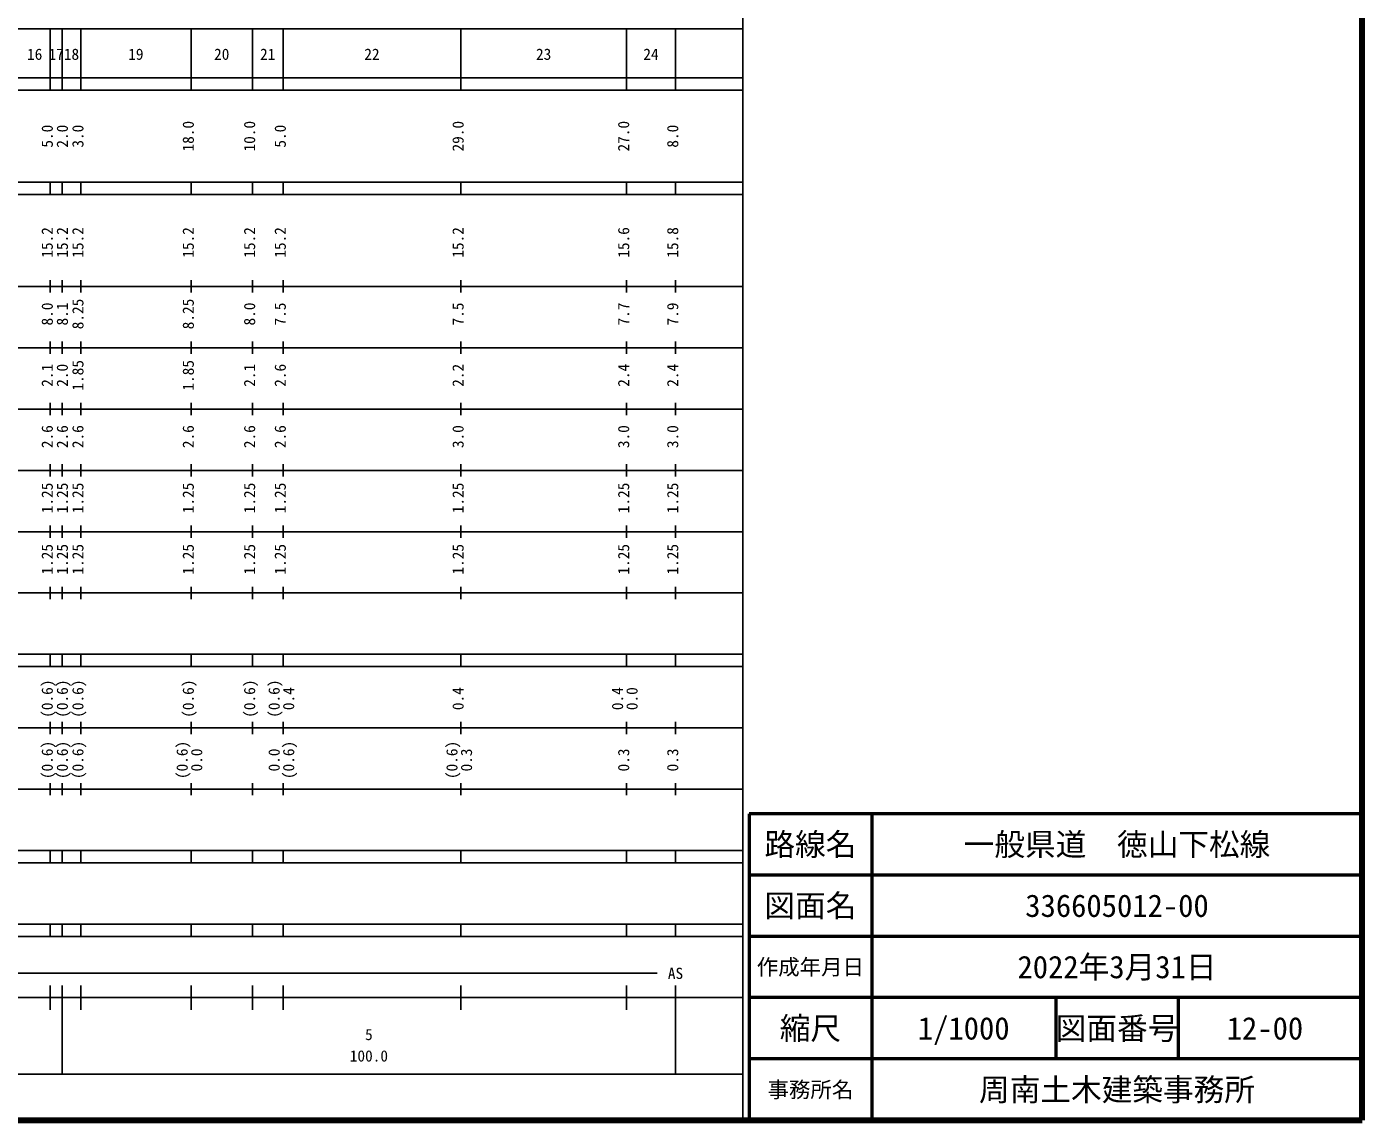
# Model space of a CAD drawing. Units: millimetres on the paper, enlarged 1000 times. Extents: x 40000 to 680000, y 20000 to 380000.
# Drawn here: x 462198 to 680000, y 20000 to 198357 of the extents above; entities that cross this region are included whole.
import ezdxf
from ezdxf.enums import TextEntityAlignment as Align

# ---------------------------------------------------------------- set-up
doc = ezdxf.new("R2010")
doc.units = ezdxf.units.MM
doc.header["$LTSCALE"] = 1000
for name, color, linetype, lineweight in [('M-TTL', 2, 'Continuous', 140), ('M-TTL-BAND', 7, 'Continuous', 25), ('M-TTL-FRAM', 2, 'Continuous', 50), ('M-TTL-LINE', 7, 'Continuous', 50)]:
    doc.layers.add(name, color=color, linetype=linetype, lineweight=lineweight)
doc.layers.add('M-TTL-TXT', color=7, linetype='Continuous')
doc.styles.add('ＭＳ ゴシック', font='')
doc.styles.get('ＭＳ ゴシック').set_extended_font_data('MS Gothic')

msp = doc.modelspace()

# ---------------------------------------------------------------- linework, layer by layer
at = {"layer": 'M-TTL'}
for p, q in [((680000, 20000), (680000, 380000)), ((40000, 20000), (680000, 20000))]:
    msp.add_line(p, q, dxfattribs=at)
at = {"layer": 'M-TTL-BAND'}
for p, q in [((579000, 20000), (579000, 370000)), ((68000, 198000), (579000, 198000)), ((466000, 188000), (466000, 198000)), ((468000, 188000), (468000, 198000)), ((471000, 188000), (471000, 198000)), ((489000, 188000), (489000, 198000)), ((499000, 188000), (499000, 198000)), ((504000, 188000), (504000, 198000)), ((533000, 188000), (533000, 198000)), ((560000, 188000), (560000, 198000)), ((568000, 188000), (568000, 198000)), ((40000, 190000), (579000, 190000)), ((40000, 188000), (579000, 188000)), ((40000, 173000), (579000, 173000)), ((466000, 171000), (466000, 173000)), ((468000, 171000), (468000, 173000)), ((471000, 171000), (471000, 173000)), ((489000, 171000), (489000, 173000)), ((499000, 171000), (499000, 173000)), ((504000, 171000), (504000, 173000)), ((533000, 171000), (533000, 173000)), ((560000, 171000), (560000, 173000)), ((568000, 171000), (568000, 173000)), ((40000, 171000), (579000, 171000)), ((466000, 155000), (466000, 157000)), ((468000, 155000), (468000, 157000)), ((471000, 155000), (471000, 157000)), ((489000, 155000), (489000, 157000)), ((499000, 155000), (499000, 157000)), ((504000, 155000), (504000, 157000)), ((533000, 155000), (533000, 157000)), ((560000, 155000), (560000, 157000)), ((568000, 155000), (568000, 157000)), ((40000, 156000), (579000, 156000)), ((46000, 146000), (579000, 146000)), ((466000, 145000), (466000, 147000)), ((468000, 145000), (468000, 147000)), ((471000, 145000), (471000, 147000)), ((489000, 145000), (489000, 147000)), ((499000, 145000), (499000, 147000)), ((504000, 145000), (504000, 147000)), ((533000, 145000), (533000, 147000)), ((560000, 145000), (560000, 147000)), ((568000, 145000), (568000, 147000)), ((52000, 136000), (579000, 136000)), ((466000, 135000), (466000, 137000)), ((468000, 135000), (468000, 137000)), ((471000, 135000), (471000, 137000)), ((489000, 135000), (489000, 137000)), ((499000, 135000), (499000, 137000)), ((504000, 135000), (504000, 137000)), ((533000, 135000), (533000, 137000)), ((560000, 135000), (560000, 137000)), ((568000, 135000), (568000, 137000)), ((466000, 125000), (466000, 127000)), ((468000, 125000), (468000, 127000)), ((471000, 125000), (471000, 127000)), ((489000, 125000), (489000, 127000)), ((499000, 125000), (499000, 127000)), ((504000, 125000), (504000, 127000)), ((533000, 125000), (533000, 127000)), ((560000, 125000), (560000, 127000)), ((568000, 125000), (568000, 127000)), ((46000, 126000), (579000, 126000)), ((52000, 116000), (579000, 116000)), ((466000, 115000), (466000, 117000)), ((468000, 115000), (468000, 117000)), ((471000, 115000), (471000, 117000)), ((489000, 115000), (489000, 117000)), ((499000, 115000), (499000, 117000)), ((504000, 115000), (504000, 117000)), ((533000, 115000), (533000, 117000)), ((560000, 115000), (560000, 117000)), ((568000, 115000), (568000, 117000)), ((466000, 105000), (466000, 107000)), ((468000, 105000), (468000, 107000)), ((471000, 105000), (471000, 107000)), ((489000, 105000), (489000, 107000)), ((499000, 105000), (499000, 107000)), ((504000, 105000), (504000, 107000)), ((533000, 105000), (533000, 107000)), ((560000, 105000), (560000, 107000)), ((568000, 105000), (568000, 107000)), ((46000, 106000), (579000, 106000)), ((40000, 96000), (579000, 96000)), ((466000, 94000), (466000, 96000)), ((468000, 94000), (468000, 96000)), ((471000, 94000), (471000, 96000)), ((489000, 94000), (489000, 96000)), ((499000, 94000), (499000, 96000)), ((504000, 94000), (504000, 96000)), ((533000, 94000), (533000, 96000)), ((560000, 94000), (560000, 96000)), ((568000, 94000), (568000, 96000)), ((40000, 94000), (579000, 94000)), ((466000, 83000), (466000, 85000)), ((468000, 83000), (468000, 85000)), ((471000, 83000), (471000, 85000)), ((489000, 83000), (489000, 85000)), ((499000, 83000), (499000, 85000)), ((504000, 83000), (504000, 85000)), ((533000, 83000), (533000, 85000)), ((560000, 83000), (560000, 85000)), ((568000, 83000), (568000, 85000)), ((49000, 84000), (579000, 84000)), ((466000, 73000), (466000, 75000)), ((468000, 73000), (468000, 75000)), ((471000, 73000), (471000, 75000)), ((489000, 73000), (489000, 75000)), ((499000, 73000), (499000, 75000)), ((504000, 73000), (504000, 75000)), ((533000, 73000), (533000, 75000)), ((560000, 73000), (560000, 75000)), ((568000, 73000), (568000, 75000)), ((40000, 74000), (579000, 74000)), ((40000, 64000), (579000, 64000)), ((466000, 62000), (466000, 64000)), ((468000, 62000), (468000, 64000)), ((471000, 62000), (471000, 64000)), ((489000, 62000), (489000, 64000)), ((499000, 62000), (499000, 64000)), ((504000, 62000), (504000, 64000)), ((533000, 62000), (533000, 64000)), ((560000, 62000), (560000, 64000)), ((568000, 62000), (568000, 64000)), ((40000, 62000), (579000, 62000)), ((40000, 52000), (579000, 52000)), ((466000, 50000), (466000, 52000)), ((468000, 50000), (468000, 52000)), ((471000, 50000), (471000, 52000)), ((489000, 50000), (489000, 52000)), ((499000, 50000), (499000, 52000)), ((504000, 50000), (504000, 52000)), ((533000, 50000), (533000, 52000)), ((560000, 50000), (560000, 52000)), ((568000, 50000), (568000, 52000)), ((40000, 50000), (579000, 50000)), ((71000, 44000), (565000, 44000)), ((466000, 38000), (466000, 42000)), ((468000, 27500), (468000, 42000)), ((471000, 38000), (471000, 42000)), ((489000, 38000), (489000, 42000)), ((499000, 38000), (499000, 42000)), ((504000, 38000), (504000, 42000)), ((533000, 38000), (533000, 42000)), ((560000, 38000), (560000, 42000)), ((568000, 27500), (568000, 42000)), ((40000, 40000), (579000, 40000)), ((68000, 27500), (579000, 27500))]:
    msp.add_line(p, q, dxfattribs=at)
at = {"layer": 'M-TTL-FRAM'}
for p, q in [((680000, 70000), (580000, 70000)), ((580000, 70000), (580000, 20000))]:
    msp.add_line(p, q, dxfattribs=at)
at = {"layer": 'M-TTL-LINE'}
for p, q in [((600000, 70000), (600000, 20000)), ((680000, 60000), (580000, 60000)), ((680000, 50000), (580000, 50000)), ((680000, 40000), (580000, 40000)), ((630000, 40000), (630000, 30000)), ((650000, 40000), (650000, 30000)), ((680000, 30000), (580000, 30000))]:
    msp.add_line(p, q, dxfattribs=at)

# ---------------------------------------------------------------- texts
at = {"layer": 'M-TTL-BAND', "style": 'ＭＳ ゴシック'}
for s, p in [('16', (463500, 192405)), ('17', (467000, 192405)), ('18', (469500, 192405)), ('19', (480000, 192405)), ('20', (494000, 192405)), ('21', (501500, 192405)), ('22', (518500, 192405)), ('23', (546500, 192405)), ('24', (564000, 192405)), ('AS', (568000, 42500)), ('5', (518000, 32523)), ('100.0', (518000, 29033))]:
    msp.add_text(s, height=1833, dxfattribs=at).set_placement(p, align=Align.BOTTOM_CENTER)
for s, p in [('5.0', (467000, 180500)), ('2.0', (469462, 180500)), ('3.0', (472000, 180500)), ('18.0', (490000, 180500)), ('10.0', (500000, 180500)), ('5.0', (505000, 180500)), ('29.0', (534000, 180500)), ('27.0', (561000, 180500)), ('8.0', (569000, 180500)), ('15.2', (467000, 163174)), ('15.2', (469462, 163174)), ('15.2', (472000, 163174)), ('15.2', (490000, 163174)), ('15.2', (500000, 163174)), ('15.2', (505000, 163174)), ('15.2', (534000, 163174)), ('15.6', (561000, 163174)), ('15.8', (569000, 163174)), ('8.0', (467000, 151500)), ('8.1', (469462, 151500)), ('8.25', (472000, 151500)), ('8.25', (490000, 151500)), ('8.0', (500000, 151500)), ('7.5', (505000, 151500)), ('7.5', (534000, 151500)), ('7.7', (561000, 151500)), ('7.9', (569000, 151500)), ('1.85', (472000, 141500)), ('1.85', (490000, 141500)), ('2.1', (467000, 141500)), ('2.0', (469462, 141500)), ('2.1', (500000, 141500)), ('2.6', (505000, 141500)), ('2.2', (534000, 141500)), ('2.4', (561000, 141500)), ('2.4', (569000, 141500)), ('2.6', (467000, 131500)), ('2.6', (469462, 131500)), ('2.6', (472000, 131500)), ('2.6', (490000, 131500)), ('2.6', (500000, 131500)), ('2.6', (505000, 131500)), ('3.0', (534000, 131500)), ('3.0', (561000, 131500)), ('3.0', (569000, 131500)), ('1.25', (467000, 121500)), ('1.25', (469462, 121500)), ('1.25', (472000, 121500)), ('1.25', (490000, 121500)), ('1.25', (500000, 121500)), ('1.25', (505000, 121500)), ('1.25', (534000, 121500)), ('1.25', (561000, 121500)), ('1.25', (569000, 121500)), ('1.25', (467000, 111500)), ('1.25', (469462, 111500)), ('1.25', (472000, 111500)), ('1.25', (490000, 111500)), ('1.25', (500000, 111500)), ('1.25', (505000, 111500)), ('1.25', (534000, 111500)), ('1.25', (561000, 111500)), ('1.25', (569000, 111500)), ('(0.6)', (467000, 88764)), ('(0.6)', (469462, 88764)), ('(0.6)', (472000, 88764)), ('(0.6)', (490000, 88764)), ('(0.6)', (500000, 88764)), ('(0.6)', (504000, 88764)), ('0.4', (506370, 88764)), ('0.4', (534000, 88764)), ('0.4', (560000, 88764)), ('0.0', (562370, 88764)), ('(0.6)', (467000, 78764)), ('(0.6)', (469462, 78764)), ('(0.6)', (472000, 78764)), ('(0.6)', (489000, 78764)), ('(0.6)', (506370, 78764)), ('(0.6)', (533000, 78764)), ('0.0', (491370, 78764)), ('0.0', (504000, 78764)), ('0.3', (535370, 78764)), ('0.3', (561000, 78764)), ('0.3', (569000, 78764))]:
    msp.add_text(s, height=1833, rotation=90, dxfattribs=at).set_placement(p, align=Align.BOTTOM_CENTER)
at = {"layer": 'M-TTL-TXT', "style": 'ＭＳ ゴシック'}
for s, height, p in [('路線名', 3666, (590000, 65000)), ('路線名', 3666, (590000, 65000)), ('一般県道\u3000徳山下松線', 3666, (640000, 65000)), ('図面名', 3666, (590000, 55000)), ('図面名', 3666, (590000, 55000)), ('336605012-00', 3666, (640000, 55000)), ('作成年月日', 2566, (590000, 45000)), ('作成年月日', 2566, (590000, 45000)), ('2022年3月31日', 3666, (640000, 45000)), ('縮尺', 3666, (590000, 35000)), ('縮尺', 3666, (590000, 35000)), ('1/1000', 3666, (615000, 35000)), ('図面番号', 3666, (640000, 35000)), ('図面番号', 3666, (640000, 35000)), ('12-00', 3666, (664125, 35000)), ('事務所名', 2566, (590000, 25000)), ('事務所名', 2566, (590000, 25000)), ('周南土木建築事務所', 3666, (640000, 25000))]:
    msp.add_text(s, height=height, dxfattribs=at).set_placement(p, align=Align.MIDDLE_CENTER)

doc.saveas('drawing.dxf')
